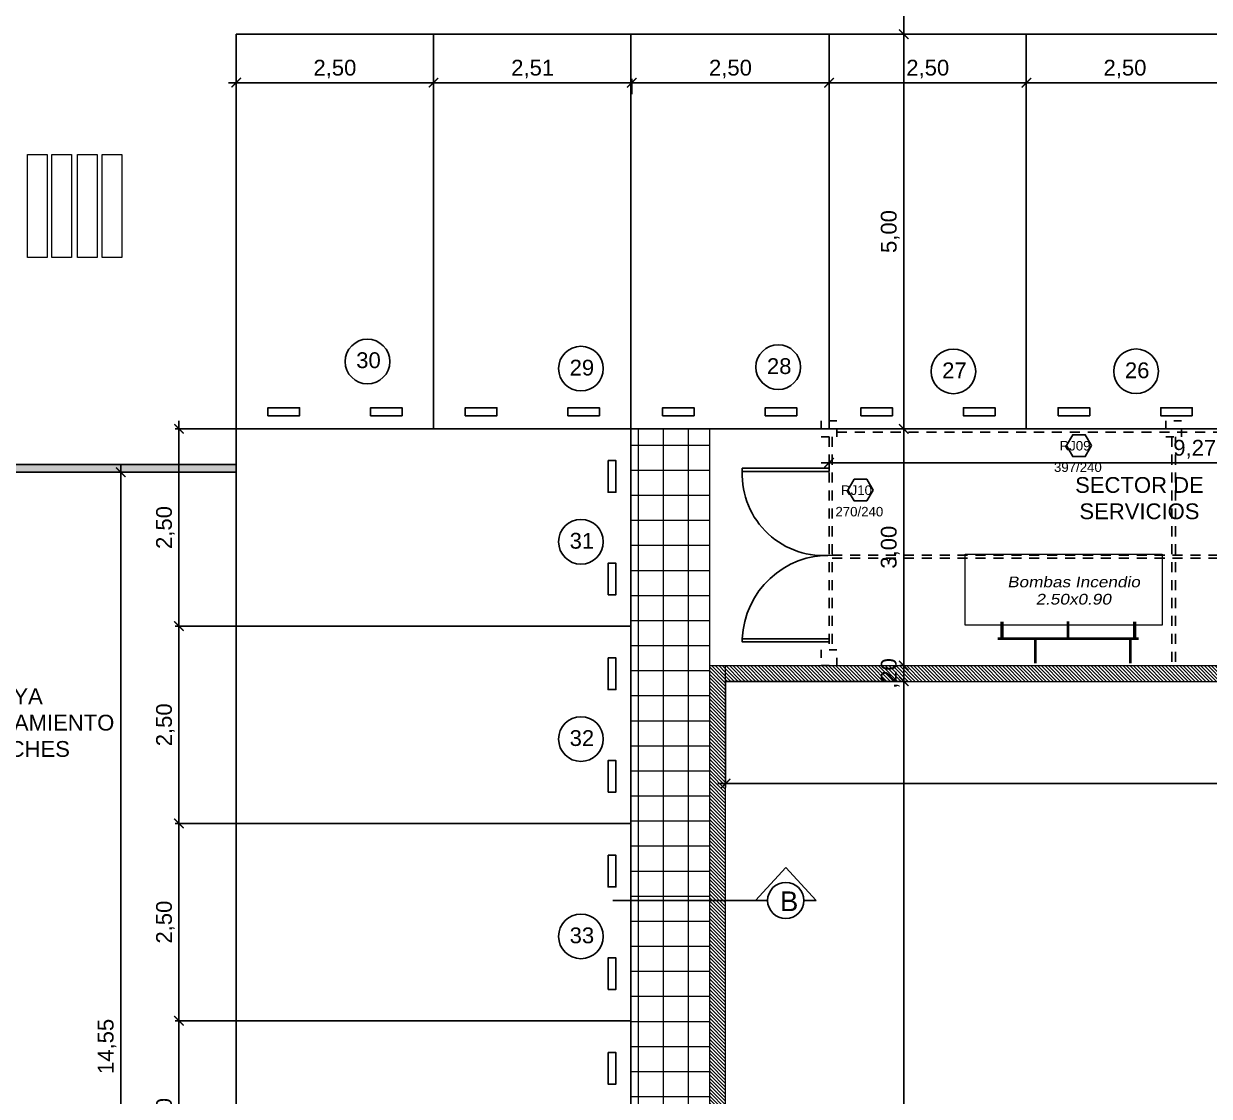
# Model space of a CAD drawing. Header units: metres. Extents: x 1093 to 1459, y -137 to 62.
# Drawn here: x 1314.28 to 1329.3, y -23.17 to -9.58 of the extents above; entities that cross this region are included whole.
import ezdxf

# ---------------------------------------------------------------- set-up
doc = ezdxf.new("R2010")
doc.units = ezdxf.units.M
doc.header["$LTSCALE"] = 0.508
doc.header["$PDMODE"] = 1
doc.header["$PDSIZE"] = -2
doc.linetypes.add('HIDDEN', pattern=[0.375, 0.25, -0.125])
doc.linetypes.add('HIDDEN2', pattern=[0.1875, 0.125, -0.0625])
doc.layers.get('0').update_dxf_attribs({"color": 9})
doc.layers.get('Defpoints').update_dxf_attribs({"color": 9})
for name, color, linetype in [('2-Corte', 9, 'Continuous'), ('2-Desig-Carp', 9, 'Continuous'), ('2-texto', 9, 'Continuous'), ('3-muros', 9, 'Continuous'), ('4-carpinterias', 9, 'Continuous'), ('7-artef', 9, 'Continuous'), ('7-equipamiento', 9, 'Continuous'), ('8-cotas-100', 9, 'Continuous'), ('9-Hatch', 9, 'Continuous'), ('9-Hatch existente', 9, 'Continuous'), ('9-PISOS', 9, 'Continuous'), ('arq carpinterias', 9, 'Continuous'), ('artef', 9, 'Continuous'), ('Estructura', 9, 'HIDDEN2'), ('instalación', 9, 'Continuous')]:
    doc.layers.add(name, color=color, linetype=linetype)
doc.layers.add('REFERENCIAS', color=9, linetype='Continuous', lineweight=0)
doc.styles.add('ARIAL', font='arial.ttf', dxfattribs={"width": 1.15, "oblique": 10})
doc.styles.add('swiss', font='swissel.ttf')
doc.dimstyles.new('dim-100', dxfattribs={"dimtxt": 0.2, "dimasz": 0.12, "dimexe": 0.05, "dimexo": 0, "dimgap": 0.05, "dimtad": 1, "dimzin": 4, "dimtxsty": 'swiss', "dimblk": 'ARCHTICK', "dimcen": 0.5, "dimdle": 0.1, "dimclrd": 256, "dimclre": 252, "dimclrt": 256, "dimadec": 0, "dimazin": 0, "dimtfac": 1, "dimtix": 1, "dimtmove": 2, "dimatfit": 3, "dimldrblk": 'OPEN30', "dimfxl": 0.05, "dimtolj": 1, "dimtzin": 0, "dimarcsym": 0})

# ---------------------------------------------------------------- blocks, each defined once
blk = doc.blocks.new('_ARCHTICK')
at = {"color": 0, "linetype": 'ByBlock', "const_width": 0.15}
blk.add_lwpolyline([(-0.5, -0.5), (0.5, 0.5)], dxfattribs=at)
blk = doc.blocks.new('*D18')
at = {"layer": '8-cotas-100', "color": 252, "linetype": 'Continuous', "lineweight": -2, "transparency": 16777216}
for p, q in [((1323.174, -17.917), (1323.174, -19.261)), ((1337.174, -17.917), (1337.174, -19.261))]:
    blk.add_line(p, q, dxfattribs=at)
at = {"layer": '8-cotas-100', "linetype": 'Continuous', "lineweight": -2, "transparency": 16777216}
blk.add_line((1323.074, -19.211), (1337.274, -19.211), dxfattribs=at)
at = {"layer": 'Defpoints', "color": 0, "linetype": 'Continuous', "transparency": 16777216}
for p in [(1323.174, -17.917), (1337.174, -17.917), (1337.174, -19.211)]:
    blk.add_point(p, dxfattribs=at)
at = {"layer": '8-cotas-100', "linetype": 'Continuous', "lineweight": -2, "transparency": 16777216, "xscale": 0.12, "yscale": 0.12, "zscale": 0.12, "rotation": 180}
blk.add_blockref('_ARCHTICK', (1323.174, -19.211), dxfattribs=at)
at = {"layer": '8-cotas-100', "linetype": 'Continuous', "lineweight": -2, "transparency": 16777216, "xscale": 0.12, "yscale": 0.12, "zscale": 0.12}
blk.add_blockref('_ARCHTICK', (1337.174, -19.211), dxfattribs=at)
at = {"layer": '8-cotas-100', "linetype": 'Continuous', "lineweight": 0, "transparency": 16777216, "insert": (1330.174, -19.039), "char_height": 0.2, "attachment_point": 5, "style": 'swiss'}
blk.add_mtext('\\A1;14,00', dxfattribs=at)
blk = doc.blocks.new('_Open30')
at = {"color": 0, "linetype": 'ByBlock', "lineweight": -2}
for p, q in [((-1, 0.27), (0, 0)), ((0, 0), (-1, -0.27)), ((0, 0), (-1, 0))]:
    blk.add_line(p, q, dxfattribs=at)
blk = doc.blocks.new('*D19')
at = {"layer": '8-cotas-100', "linetype": 'Continuous', "lineweight": -2, "transparency": 16777216}
blk.add_line((1325.432, -17.817), (1325.432, -38.017), dxfattribs=at)
at = {"layer": '8-cotas-100', "color": 252, "linetype": 'Continuous', "lineweight": -2, "transparency": 16777216}
for p, q in [((1323.174, -17.917), (1325.482, -17.917)), ((1323.174, -37.917), (1325.482, -37.917))]:
    blk.add_line(p, q, dxfattribs=at)
at = {"layer": 'Defpoints', "color": 0, "linetype": 'Continuous', "transparency": 16777216}
for p in [(1323.174, -17.917), (1323.174, -37.917), (1325.432, -37.917)]:
    blk.add_point(p, dxfattribs=at)
at = {"layer": '8-cotas-100', "linetype": 'Continuous', "lineweight": -2, "transparency": 16777216, "xscale": 0.12, "yscale": 0.12, "zscale": 0.12}
for p, rotation in [((1325.432, -17.917), 90), ((1325.432, -37.917), 270)]:
    blk.add_blockref('_ARCHTICK', p, dxfattribs=dict(at, rotation=rotation))
at = {"layer": '8-cotas-100', "linetype": 'Continuous', "lineweight": 0, "transparency": 16777216, "insert": (1325.26, -27.917), "char_height": 0.2, "attachment_point": 5, "rotation": 90, "style": 'swiss'}
blk.add_mtext('\\A1;20,00', dxfattribs=at)
blk = doc.blocks.new('*D74')
at = {"layer": '8-cotas-100', "linetype": 'Continuous', "lineweight": -2, "transparency": 16777216}
blk.add_line((1324.386, -10.331), (1327.085, -10.331), dxfattribs=at)
at = {"layer": '8-cotas-100', "color": 252, "linetype": 'Continuous', "lineweight": -2, "transparency": 16777216}
for p, q in [((1324.486, -10.478), (1324.486, -10.281)), ((1326.985, -10.5), (1326.985, -10.281))]:
    blk.add_line(p, q, dxfattribs=at)
at = {"layer": 'Defpoints', "color": 0, "linetype": 'Continuous', "transparency": 16777216}
for p in [(1326.985, -10.331), (1324.486, -10.478), (1326.985, -10.5)]:
    blk.add_point(p, dxfattribs=at)
at = {"layer": '8-cotas-100', "linetype": 'Continuous', "lineweight": -2, "transparency": 16777216, "xscale": 0.12, "yscale": 0.12, "zscale": 0.12, "rotation": 180}
blk.add_blockref('_ARCHTICK', (1324.486, -10.331), dxfattribs=at)
at = {"layer": '8-cotas-100', "linetype": 'Continuous', "lineweight": -2, "transparency": 16777216, "xscale": 0.12, "yscale": 0.12, "zscale": 0.12}
blk.add_blockref('_ARCHTICK', (1326.985, -10.331), dxfattribs=at)
at = {"layer": '8-cotas-100', "linetype": 'Continuous', "lineweight": 0, "transparency": 16777216, "insert": (1325.736, -10.159), "char_height": 0.2, "attachment_point": 5, "style": 'swiss'}
blk.add_mtext('\\A1;2,50', dxfattribs=at)
blk = doc.blocks.new('*D75')
at = {"layer": '8-cotas-100', "linetype": 'Continuous', "lineweight": -2, "transparency": 16777216}
blk.add_line((1326.885, -10.331), (1329.585, -10.331), dxfattribs=at)
at = {"layer": '8-cotas-100', "color": 252, "linetype": 'Continuous', "lineweight": -2, "transparency": 16777216}
for p, q in [((1326.985, -10.5), (1326.985, -10.281)), ((1329.485, -10.5), (1329.485, -10.281))]:
    blk.add_line(p, q, dxfattribs=at)
at = {"layer": 'Defpoints', "color": 0, "linetype": 'Continuous', "transparency": 16777216}
for p in [(1329.485, -10.331), (1326.985, -10.5), (1329.485, -10.5)]:
    blk.add_point(p, dxfattribs=at)
at = {"layer": '8-cotas-100', "linetype": 'Continuous', "lineweight": -2, "transparency": 16777216, "xscale": 0.12, "yscale": 0.12, "zscale": 0.12, "rotation": 180}
blk.add_blockref('_ARCHTICK', (1326.985, -10.331), dxfattribs=at)
at = {"layer": '8-cotas-100', "linetype": 'Continuous', "lineweight": -2, "transparency": 16777216, "xscale": 0.12, "yscale": 0.12, "zscale": 0.12}
blk.add_blockref('_ARCHTICK', (1329.485, -10.331), dxfattribs=at)
at = {"layer": '8-cotas-100', "linetype": 'Continuous', "lineweight": 0, "transparency": 16777216, "insert": (1328.235, -10.159), "char_height": 0.2, "attachment_point": 5, "style": 'swiss'}
blk.add_mtext('\\A1;2,50', dxfattribs=at)
blk = doc.blocks.new('*D79')
at = {"layer": '8-cotas-100', "color": 252, "linetype": 'Continuous', "lineweight": -2, "transparency": 16777216}
for p, q in [((1316.974, -14.717), (1316.198, -14.717)), ((1316.974, -17.217), (1316.198, -17.217))]:
    blk.add_line(p, q, dxfattribs=at)
at = {"layer": '8-cotas-100', "linetype": 'Continuous', "lineweight": -2, "transparency": 16777216}
blk.add_line((1316.248, -14.617), (1316.248, -17.317), dxfattribs=at)
at = {"layer": 'Defpoints', "color": 0, "linetype": 'Continuous', "transparency": 16777216}
for p in [(1316.974, -14.717), (1316.248, -17.217), (1316.974, -17.217)]:
    blk.add_point(p, dxfattribs=at)
at = {"layer": '8-cotas-100', "linetype": 'Continuous', "lineweight": -2, "transparency": 16777216, "xscale": 0.12, "yscale": 0.12, "zscale": 0.12}
for p, rotation in [((1316.248, -14.717), 90), ((1316.248, -17.217), 270)]:
    blk.add_blockref('_ARCHTICK', p, dxfattribs=dict(at, rotation=rotation))
at = {"layer": '8-cotas-100', "linetype": 'Continuous', "lineweight": 0, "transparency": 16777216, "insert": (1316.077, -15.967), "char_height": 0.2, "attachment_point": 5, "rotation": 90, "style": 'swiss'}
blk.add_mtext('\\A1;2,50', dxfattribs=at)
blk = doc.blocks.new('*D80')
at = {"layer": '8-cotas-100', "linetype": 'Continuous', "lineweight": -2, "transparency": 16777216}
blk.add_line((1316.248, -17.117), (1316.248, -19.817), dxfattribs=at)
at = {"layer": '8-cotas-100', "color": 252, "linetype": 'Continuous', "lineweight": -2, "transparency": 16777216}
for p, q in [((1316.974, -17.217), (1316.198, -17.217)), ((1316.974, -19.717), (1316.198, -19.717))]:
    blk.add_line(p, q, dxfattribs=at)
at = {"layer": 'Defpoints', "color": 0, "linetype": 'Continuous', "transparency": 16777216}
for p in [(1316.974, -17.217), (1316.248, -19.717), (1316.974, -19.717)]:
    blk.add_point(p, dxfattribs=at)
at = {"layer": '8-cotas-100', "linetype": 'Continuous', "lineweight": -2, "transparency": 16777216, "xscale": 0.12, "yscale": 0.12, "zscale": 0.12}
for p, rotation in [((1316.248, -17.217), 90), ((1316.248, -19.717), 270)]:
    blk.add_blockref('_ARCHTICK', p, dxfattribs=dict(at, rotation=rotation))
at = {"layer": '8-cotas-100', "linetype": 'Continuous', "lineweight": 0, "transparency": 16777216, "insert": (1316.077, -18.467), "char_height": 0.2, "attachment_point": 5, "rotation": 90, "style": 'swiss'}
blk.add_mtext('\\A1;2,50', dxfattribs=at)
blk = doc.blocks.new('*D81')
at = {"layer": '8-cotas-100', "linetype": 'Continuous', "lineweight": -2, "transparency": 16777216}
blk.add_line((1316.248, -19.617), (1316.248, -22.317), dxfattribs=at)
at = {"layer": '8-cotas-100', "color": 252, "linetype": 'Continuous', "lineweight": -2, "transparency": 16777216}
for p, q in [((1316.974, -19.717), (1316.198, -19.717)), ((1316.974, -22.217), (1316.198, -22.217))]:
    blk.add_line(p, q, dxfattribs=at)
at = {"layer": 'Defpoints', "color": 0, "linetype": 'Continuous', "transparency": 16777216}
for p in [(1316.974, -19.717), (1316.248, -22.217), (1316.974, -22.217)]:
    blk.add_point(p, dxfattribs=at)
at = {"layer": '8-cotas-100', "linetype": 'Continuous', "lineweight": -2, "transparency": 16777216, "xscale": 0.12, "yscale": 0.12, "zscale": 0.12}
for p, rotation in [((1316.248, -19.717), 90), ((1316.248, -22.217), 270)]:
    blk.add_blockref('_ARCHTICK', p, dxfattribs=dict(at, rotation=rotation))
at = {"layer": '8-cotas-100', "linetype": 'Continuous', "lineweight": 0, "transparency": 16777216, "insert": (1316.077, -20.967), "char_height": 0.2, "attachment_point": 5, "rotation": 90, "style": 'swiss'}
blk.add_mtext('\\A1;2,50', dxfattribs=at)
blk = doc.blocks.new('*D82')
at = {"layer": '8-cotas-100', "color": 252, "linetype": 'Continuous', "lineweight": -2, "transparency": 16777216}
for p, q in [((1316.974, -22.217), (1316.198, -22.217)), ((1316.974, -24.717), (1316.198, -24.717))]:
    blk.add_line(p, q, dxfattribs=at)
at = {"layer": '8-cotas-100', "linetype": 'Continuous', "lineweight": -2, "transparency": 16777216}
blk.add_line((1316.248, -22.117), (1316.248, -24.817), dxfattribs=at)
at = {"layer": 'Defpoints', "color": 0, "linetype": 'Continuous', "transparency": 16777216}
for p in [(1316.974, -22.217), (1316.248, -24.717), (1316.974, -24.717)]:
    blk.add_point(p, dxfattribs=at)
at = {"layer": '8-cotas-100', "linetype": 'Continuous', "lineweight": -2, "transparency": 16777216, "xscale": 0.12, "yscale": 0.12, "zscale": 0.12}
for p, rotation in [((1316.248, -22.217), 90), ((1316.248, -24.717), 270)]:
    blk.add_blockref('_ARCHTICK', p, dxfattribs=dict(at, rotation=rotation))
at = {"layer": '8-cotas-100', "linetype": 'Continuous', "lineweight": 0, "transparency": 16777216, "insert": (1316.077, -23.467), "char_height": 0.2, "attachment_point": 5, "rotation": 90, "style": 'swiss'}
blk.add_mtext('\\A1;2,50', dxfattribs=at)
blk = doc.blocks.new('*D191')
at = {"layer": '8-cotas-100', "linetype": 'Continuous', "lineweight": -2, "transparency": 16777216}
blk.add_line((1325.432, -3.617), (1325.432, -9.817), dxfattribs=at)
at = {"layer": '8-cotas-100', "color": 252, "linetype": 'Continuous', "lineweight": -2, "transparency": 16777216}
for p, q in [((1325.432, -3.717), (1325.482, -3.717)), ((1327.071, -9.717), (1325.382, -9.717))]:
    blk.add_line(p, q, dxfattribs=at)
at = {"layer": 'Defpoints', "color": 0, "linetype": 'Continuous', "transparency": 16777216}
for p in [(1325.432, -3.717), (1325.432, -9.717), (1327.071, -9.717)]:
    blk.add_point(p, dxfattribs=at)
at = {"layer": '8-cotas-100', "linetype": 'Continuous', "lineweight": -2, "transparency": 16777216, "xscale": 0.12, "yscale": 0.12, "zscale": 0.12}
for p, rotation in [((1325.432, -3.717), 90), ((1325.432, -9.717), 270)]:
    blk.add_blockref('_ARCHTICK', p, dxfattribs=dict(at, rotation=rotation))
at = {"layer": '8-cotas-100', "linetype": 'Continuous', "lineweight": 0, "transparency": 16777216, "insert": (1325.26, -6.717), "char_height": 0.2, "attachment_point": 5, "rotation": 90, "style": 'swiss'}
blk.add_mtext('\\A1;6,00', dxfattribs=at)
blk = doc.blocks.new('*D192')
at = {"layer": '8-cotas-100', "linetype": 'Continuous', "lineweight": -2, "transparency": 16777216}
blk.add_line((1321.886, -10.331), (1324.585, -10.331), dxfattribs=at)
at = {"layer": '8-cotas-100', "color": 252, "linetype": 'Continuous', "lineweight": -2, "transparency": 16777216}
for p, q in [((1321.986, -10.478), (1321.986, -10.281)), ((1324.485, -10.5), (1324.485, -10.281))]:
    blk.add_line(p, q, dxfattribs=at)
at = {"layer": 'Defpoints', "color": 0, "linetype": 'Continuous', "transparency": 16777216}
for p in [(1324.485, -10.331), (1321.986, -10.478), (1324.485, -10.5)]:
    blk.add_point(p, dxfattribs=at)
at = {"layer": '8-cotas-100', "linetype": 'Continuous', "lineweight": -2, "transparency": 16777216, "xscale": 0.12, "yscale": 0.12, "zscale": 0.12, "rotation": 180}
blk.add_blockref('_ARCHTICK', (1321.986, -10.331), dxfattribs=at)
at = {"layer": '8-cotas-100', "linetype": 'Continuous', "lineweight": -2, "transparency": 16777216, "xscale": 0.12, "yscale": 0.12, "zscale": 0.12}
blk.add_blockref('_ARCHTICK', (1324.485, -10.331), dxfattribs=at)
at = {"layer": '8-cotas-100', "linetype": 'Continuous', "lineweight": 0, "transparency": 16777216, "insert": (1323.236, -10.159), "char_height": 0.2, "attachment_point": 5, "style": 'swiss'}
blk.add_mtext('\\A1;2,50', dxfattribs=at)
blk = doc.blocks.new('*D193')
at = {"layer": '8-cotas-100', "color": 252, "linetype": 'Continuous', "lineweight": -2, "transparency": 16777216}
for p, q in [((1327.071, -9.717), (1325.382, -9.717)), ((1325.183, -14.717), (1325.482, -14.717))]:
    blk.add_line(p, q, dxfattribs=at)
at = {"layer": '8-cotas-100', "linetype": 'Continuous', "lineweight": -2, "transparency": 16777216}
blk.add_line((1325.432, -9.617), (1325.432, -14.817), dxfattribs=at)
at = {"layer": 'Defpoints', "color": 0, "linetype": 'Continuous', "transparency": 16777216}
for p in [(1327.071, -9.717), (1325.183, -14.717), (1325.432, -14.717)]:
    blk.add_point(p, dxfattribs=at)
at = {"layer": '8-cotas-100', "linetype": 'Continuous', "lineweight": -2, "transparency": 16777216, "xscale": 0.12, "yscale": 0.12, "zscale": 0.12}
for p, rotation in [((1325.432, -9.717), 90), ((1325.432, -14.717), 270)]:
    blk.add_blockref('_ARCHTICK', p, dxfattribs=dict(at, rotation=rotation))
at = {"layer": '8-cotas-100', "linetype": 'Continuous', "lineweight": 0, "transparency": 16777216, "insert": (1325.26, -12.217), "char_height": 0.2, "attachment_point": 5, "rotation": 90, "style": 'swiss'}
blk.add_mtext('\\A1;5,00', dxfattribs=at)
blk = doc.blocks.new('*D194')
at = {"layer": '8-cotas-100', "color": 252, "linetype": 'Continuous', "lineweight": -2, "transparency": 16777216}
for p, q in [((1325.183, -14.717), (1325.482, -14.717)), ((1325.432, -17.717), (1325.382, -17.717))]:
    blk.add_line(p, q, dxfattribs=at)
at = {"layer": '8-cotas-100', "linetype": 'Continuous', "lineweight": -2, "transparency": 16777216}
blk.add_line((1325.432, -14.617), (1325.432, -17.817), dxfattribs=at)
at = {"layer": 'Defpoints', "color": 0, "linetype": 'Continuous', "transparency": 16777216}
for p in [(1325.183, -14.717), (1325.432, -17.717), (1325.432, -17.717)]:
    blk.add_point(p, dxfattribs=at)
at = {"layer": '8-cotas-100', "linetype": 'Continuous', "lineweight": -2, "transparency": 16777216, "xscale": 0.12, "yscale": 0.12, "zscale": 0.12}
for p, rotation in [((1325.432, -14.717), 90), ((1325.432, -17.717), 270)]:
    blk.add_blockref('_ARCHTICK', p, dxfattribs=dict(at, rotation=rotation))
at = {"layer": '8-cotas-100', "linetype": 'Continuous', "lineweight": 0, "transparency": 16777216, "insert": (1325.26, -16.217), "char_height": 0.2, "attachment_point": 5, "rotation": 90, "style": 'swiss'}
blk.add_mtext('\\A1;3,00', dxfattribs=at)
blk = doc.blocks.new('*D195')
at = {"layer": '8-cotas-100', "linetype": 'Continuous', "lineweight": -2, "transparency": 16777216}
blk.add_line((1322.086, -10.331), (1319.374, -10.331), dxfattribs=at)
at = {"layer": '8-cotas-100', "color": 252, "linetype": 'Continuous', "lineweight": -2, "transparency": 16777216}
for p, q in [((1319.474, -10.723), (1319.474, -10.281)), ((1321.986, -10.478), (1321.986, -10.281))]:
    blk.add_line(p, q, dxfattribs=at)
at = {"layer": 'Defpoints', "color": 0, "linetype": 'Continuous', "transparency": 16777216}
for p in [(1319.474, -10.331), (1321.986, -10.478), (1319.474, -10.723)]:
    blk.add_point(p, dxfattribs=at)
at = {"layer": '8-cotas-100', "linetype": 'Continuous', "lineweight": -2, "transparency": 16777216, "xscale": 0.12, "yscale": 0.12, "zscale": 0.12, "rotation": 180}
blk.add_blockref('_ARCHTICK', (1319.474, -10.331), dxfattribs=at)
at = {"layer": '8-cotas-100', "linetype": 'Continuous', "lineweight": -2, "transparency": 16777216, "xscale": 0.12, "yscale": 0.12, "zscale": 0.12}
blk.add_blockref('_ARCHTICK', (1321.986, -10.331), dxfattribs=at)
at = {"layer": '8-cotas-100', "linetype": 'Continuous', "lineweight": 0, "transparency": 16777216, "insert": (1320.73, -10.159), "char_height": 0.2, "attachment_point": 5, "style": 'swiss'}
blk.add_mtext('\\A1;2,51', dxfattribs=at)
blk = doc.blocks.new('*D196')
at = {"layer": '8-cotas-100', "linetype": 'Continuous', "lineweight": -2, "transparency": 16777216}
blk.add_line((1319.574, -10.331), (1316.874, -10.331), dxfattribs=at)
at = {"layer": '8-cotas-100', "color": 252, "linetype": 'Continuous', "lineweight": -2, "transparency": 16777216}
for p, q in [((1316.974, -10.723), (1316.974, -10.281)), ((1319.474, -10.723), (1319.474, -10.281))]:
    blk.add_line(p, q, dxfattribs=at)
at = {"layer": 'Defpoints', "color": 0, "linetype": 'Continuous', "transparency": 16777216}
for p in [(1316.974, -10.331), (1316.974, -10.723), (1319.474, -10.723)]:
    blk.add_point(p, dxfattribs=at)
at = {"layer": '8-cotas-100', "linetype": 'Continuous', "lineweight": -2, "transparency": 16777216, "xscale": 0.12, "yscale": 0.12, "zscale": 0.12, "rotation": 180}
blk.add_blockref('_ARCHTICK', (1316.974, -10.331), dxfattribs=at)
at = {"layer": '8-cotas-100', "linetype": 'Continuous', "lineweight": -2, "transparency": 16777216, "xscale": 0.12, "yscale": 0.12, "zscale": 0.12}
blk.add_blockref('_ARCHTICK', (1319.474, -10.331), dxfattribs=at)
at = {"layer": '8-cotas-100', "linetype": 'Continuous', "lineweight": 0, "transparency": 16777216, "insert": (1318.224, -10.159), "char_height": 0.2, "attachment_point": 5, "style": 'swiss'}
blk.add_mtext('\\A1;2,50', dxfattribs=at)
blk = doc.blocks.new('*D269')
at = {"layer": '8-cotas-100', "color": 252, "linetype": 'HIDDEN', "lineweight": -2, "transparency": 16777216}
for p, q in [((1325.432, -17.717), (1325.382, -17.717)), ((1325.432, -17.917), (1325.382, -17.917))]:
    blk.add_line(p, q, dxfattribs=at)
at = {"layer": '8-cotas-100', "lineweight": -2, "transparency": 16777216}
for p, q in [((1325.432, -17.717), (1325.432, -17.597)), ((1325.432, -17.717), (1325.432, -17.917)), ((1325.432, -17.917), (1325.432, -18.037))]:
    blk.add_line(p, q, dxfattribs=at)
at = {"layer": 'Defpoints', "color": 0, "transparency": 16777216}
for p in [(1325.432, -17.717), (1325.432, -17.917), (1325.432, -17.917)]:
    blk.add_point(p, dxfattribs=at)
at = {"layer": '8-cotas-100', "lineweight": -2, "transparency": 16777216, "xscale": 0.12, "yscale": 0.12, "zscale": 0.12}
for p, rotation in [((1325.432, -17.717), 270), ((1325.432, -17.917), 90)]:
    blk.add_blockref('_ARCHTICK', p, dxfattribs=dict(at, rotation=rotation))
at = {"layer": '8-cotas-100', "lineweight": 0, "transparency": 16777216, "insert": (1325.26, -17.817), "char_height": 0.2, "attachment_point": 5, "rotation": 90, "style": 'swiss'}
blk.add_mtext('\\A1;,20', dxfattribs=at)
blk = doc.blocks.new('*D280')
at = {"layer": '8-cotas-100', "lineweight": -2, "transparency": 16777216}
blk.add_line((1315.51, -29.917), (1315.51, -15.167), dxfattribs=at)
at = {"layer": '8-cotas-100', "color": 252, "linetype": 'HIDDEN', "lineweight": -2, "transparency": 16777216}
for p, q in [((1315.51, -15.267), (1315.46, -15.267)), ((1315.51, -29.817), (1315.46, -29.817))]:
    blk.add_line(p, q, dxfattribs=at)
at = {"layer": 'Defpoints', "color": 0, "transparency": 16777216}
for p in [(1315.51, -15.267), (1315.51, -15.267), (1315.51, -29.817)]:
    blk.add_point(p, dxfattribs=at)
at = {"layer": '8-cotas-100', "lineweight": -2, "transparency": 16777216, "xscale": 0.12, "yscale": 0.12, "zscale": 0.12}
for p, rotation in [((1315.51, -15.267), 90), ((1315.51, -29.817), 270)]:
    blk.add_blockref('_ARCHTICK', p, dxfattribs=dict(at, rotation=rotation))
at = {"layer": '8-cotas-100', "lineweight": 0, "transparency": 16777216, "insert": (1315.338, -22.542), "char_height": 0.2, "attachment_point": 5, "rotation": 90, "style": 'swiss'}
blk.add_mtext('\\A1;14,55', dxfattribs=at)
blk = doc.blocks.new('*D542')
at = {"layer": '8-cotas-100', "lineweight": -2, "transparency": 16777216}
blk.add_line((1324.385, -15.147), (1333.854, -15.147), dxfattribs=at)
at = {"layer": '8-cotas-100', "color": 252, "linetype": 'HIDDEN', "lineweight": -2, "transparency": 16777216}
for p, q in [((1324.485, -15.257), (1324.485, -15.097)), ((1333.754, -15.257), (1333.754, -15.097))]:
    blk.add_line(p, q, dxfattribs=at)
at = {"layer": 'Defpoints', "color": 0, "transparency": 16777216}
for p in [(1333.754, -15.147), (1324.485, -15.257), (1333.754, -15.257)]:
    blk.add_point(p, dxfattribs=at)
at = {"layer": '8-cotas-100', "lineweight": -2, "transparency": 16777216, "xscale": 0.12, "yscale": 0.12, "zscale": 0.12, "rotation": 180}
blk.add_blockref('_ARCHTICK', (1324.485, -15.147), dxfattribs=at)
at = {"layer": '8-cotas-100', "lineweight": -2, "transparency": 16777216, "xscale": 0.12, "yscale": 0.12, "zscale": 0.12}
blk.add_blockref('_ARCHTICK', (1333.754, -15.147), dxfattribs=at)
at = {"layer": '8-cotas-100', "transparency": 16777216, "insert": (1329.119, -14.975), "char_height": 0.2, "attachment_point": 5, "style": 'swiss'}
blk.add_mtext('\\A1;9,27', dxfattribs=at)

msp = doc.modelspace()

# ---------------------------------------------------------------- hatches: boundary and pattern name
at = {"layer": '4-carpinterias'}
h = msp.add_hatch(color=256, dxfattribs=at)
h.dxf.hatch_style = 1
h.paths.add_polyline_path([(1316.974, -15.267), (1313.074, -15.267), (1313.074, -15.167), (1316.974, -15.167)])
at = {"layer": '9-Hatch', "linetype": 'Continuous', "lineweight": 0}
h = msp.add_hatch(dxfattribs=at)
h.set_pattern_fill('NET', color=256, scale=0.1)
h.paths.add_polyline_path([(1303.174, -13.011), (1303.174, -12.677), (1302.174, -12.677), (1302.174, -31.111), (1303.174, -31.111)])
h.paths.add_polyline_path([(1322.974, -14.717), (1321.974, -14.717), (1321.974, -37.717), (1322.374, -37.717), (1322.974, -37.717)])
h = msp.add_hatch(dxfattribs=at)
h.set_pattern_fill('NET', color=256, scale=0.1)
h.paths.add_polyline_path([(1325.454, -17.717), (1325.026, -17.717)])
at = {"layer": '9-Hatch existente', "linetype": 'Continuous', "lineweight": 0}
h = msp.add_hatch(dxfattribs=at)
h.set_pattern_fill('ANSI31', color=256, scale=0.01, angle=-90)
h.paths.add_polyline_path([(1336.974, -15.541), (1337.174, -15.541), (1337.174, -14.717), (1336.974, -14.717)])
h.paths.add_polyline_path([(1337.174, -16.641), (1336.974, -16.641), (1336.974, -17.717), (1333.974, -17.717), (1323.174, -17.717), (1323.174, -17.917), (1337.174, -17.917)])
h = msp.add_hatch(dxfattribs=at)
h.set_pattern_fill('ANSI31', color=256, scale=0.01, angle=-90)
h.paths.add_polyline_path([(1323.174, -30.632), (1322.974, -30.632), (1322.974, -37.917), (1323.174, -37.917)])
h.paths.add_polyline_path([(1323.174, -17.717), (1322.974, -17.717), (1322.974, -30.632), (1323.174, -30.632)])
h.paths.add_polyline_path([(1334.723, -16.001), (1336.718, -16.001), (1336.718, -15.252), (1334.723, -15.252)], flags=8)

# ---------------------------------------------------------------- linework, layer by layer
at = {"layer": '2-Corte'}
for p, q in [((1323.554, -20.693), (1323.937, -20.277)), ((1324.32, -20.693), (1323.937, -20.277)), ((1321.746, -20.693), (1323.631, -20.693)), ((1323.554, -20.693), (1323.707, -20.693)), ((1324.167, -20.693), (1324.32, -20.693))]:
    msp.add_line(p, q, dxfattribs=at)
msp.add_circle((1323.937, -20.693), 0.23, dxfattribs=at)
at = {"layer": '2-texto'}
for centre in [(1318.637, -13.864), (1323.841, -13.935), (1321.341, -13.954), (1326.061, -13.989), (1328.376, -13.988), (1321.341, -16.148), (1321.341, -18.648), (1321.341, -21.148)]:
    msp.add_circle(centre, 0.283, dxfattribs=at)
for centre, radius, start, end in [((1324.415, -15.293), 1.03, 177.997, 276.1681), ((1324.491, -17.424), 1.107, 88.257, 177.5778)]:
    msp.add_arc(centre, radius, start, end, dxfattribs=at)
at = {"layer": '3-muros', "linetype": 'Continuous', "lineweight": 0}
for p, q in [((1322.974, -17.717), (1333.974, -17.717)), ((1322.974, -37.917), (1322.974, -17.717)), ((1323.174, -37.917), (1323.174, -17.717)), ((1323.174, -17.917), (1337.194, -17.917))]:
    msp.add_line(p, q, dxfattribs=at)
at = {"layer": '4-carpinterias', "flags": 128}
msp.add_lwpolyline([(1316.974, -15.267), (1313.074, -15.267), (1313.074, -15.167), (1316.974, -15.167), (1316.974, -15.267)], dxfattribs=at)
at = {"layer": '7-artef'}
for points in [[(1324.485, -15.217), (1323.385, -15.217), (1323.385, -15.257), (1324.485, -15.257)], [(1324.485, -17.417), (1323.385, -17.417), (1323.385, -17.377), (1324.485, -17.377)]]:
    msp.add_lwpolyline(points, close=True, dxfattribs=at)
at = {"layer": '7-equipamiento', "linetype": 'HIDDEN'}
for p, q in [((1325.864, -14.717), (1333.754, -14.717)), ((1324.485, -14.817), (1324.485, -17.517)), ((1324.525, -14.817), (1324.525, -17.517)), ((1324.585, -14.757), (1333.754, -14.757)), ((1328.827, -14.817), (1328.827, -17.717)), ((1328.877, -14.817), (1328.877, -17.717)), ((1324.525, -16.317), (1333.754, -16.317)), ((1324.525, -16.357), (1333.754, -16.357))]:
    msp.add_line(p, q, dxfattribs=at)
at = {"layer": '9-Hatch', "linetype": 'Continuous', "lineweight": 0}
for p, q in [((1321.974, -37.917), (1321.974, -14.717)), ((1321.974, -14.717), (1333.754, -14.717)), ((1322.974, -17.717), (1322.974, -14.717))]:
    msp.add_line(p, q, dxfattribs=at)
at = {"layer": '9-PISOS', "lineweight": 0, "flags": 128}
for points in [[(1314.327, -12.544), (1314.327, -11.241), (1314.577, -11.241), (1314.577, -12.544), (1314.327, -12.544)], [(1314.638, -12.544), (1314.638, -11.241), (1314.888, -11.241), (1314.888, -12.544), (1314.638, -12.544)], [(1314.962, -12.544), (1314.962, -11.241), (1315.212, -11.241), (1315.212, -12.544), (1314.962, -12.544)], [(1315.273, -12.544), (1315.273, -11.241), (1315.523, -11.241), (1315.523, -12.544), (1315.273, -12.544)]]:
    msp.add_lwpolyline(points, dxfattribs=at)
at = {"layer": 'arq carpinterias'}
for points in [[(1327.812, -14.93), (1327.732, -14.792), (1327.573, -14.792), (1327.493, -14.93), (1327.573, -15.068), (1327.732, -15.068)], [(1325.043, -15.493), (1324.964, -15.355), (1324.804, -15.355), (1324.725, -15.493), (1324.804, -15.631), (1324.964, -15.631)]]:
    msp.add_lwpolyline(points, close=True, dxfattribs=at)
at = {"layer": 'artef'}
for p, q in [((1316.974, -37.717), (1316.974, -9.717)), ((1316.974, -9.717), (1321.974, -9.717)), ((1319.474, -14.717), (1319.474, -9.717)), ((1321.974, -9.717), (1336.974, -9.717)), ((1321.974, -37.717), (1321.974, -9.717)), ((1324.485, -9.717), (1324.485, -14.717)), ((1326.985, -9.717), (1326.985, -14.717)), ((1316.974, -14.717), (1321.974, -14.717)), ((1336.974, -14.717), (1321.974, -14.717)), ((1316.974, -17.217), (1321.974, -17.217)), ((1316.974, -19.717), (1321.974, -19.717)), ((1316.974, -22.217), (1321.974, -22.217))]:
    msp.add_line(p, q, dxfattribs=at)
for points in [[(1317.376, -14.55), (1317.776, -14.55), (1317.776, -14.45), (1317.376, -14.45)], [(1319.076, -14.55), (1318.676, -14.55), (1318.676, -14.45), (1319.076, -14.45)], [(1319.876, -14.55), (1320.276, -14.55), (1320.276, -14.45), (1319.876, -14.45)], [(1321.576, -14.55), (1321.176, -14.55), (1321.176, -14.45), (1321.576, -14.45)], [(1322.376, -14.55), (1322.776, -14.55), (1322.776, -14.45), (1322.376, -14.45)], [(1324.076, -14.55), (1323.676, -14.55), (1323.676, -14.45), (1324.076, -14.45)], [(1324.888, -14.55), (1325.288, -14.55), (1325.288, -14.45), (1324.888, -14.45)], [(1326.588, -14.55), (1326.188, -14.55), (1326.188, -14.45), (1326.588, -14.45)], [(1327.388, -14.55), (1327.788, -14.55), (1327.788, -14.45), (1327.388, -14.45)], [(1329.088, -14.55), (1328.688, -14.55), (1328.688, -14.45), (1329.088, -14.45)], [(1321.685, -15.12), (1321.685, -15.52), (1321.785, -15.52), (1321.785, -15.12)], [(1321.685, -16.82), (1321.685, -16.42), (1321.785, -16.42), (1321.785, -16.82)], [(1321.685, -17.62), (1321.685, -18.02), (1321.785, -18.02), (1321.785, -17.62)], [(1321.685, -19.32), (1321.685, -18.92), (1321.785, -18.92), (1321.785, -19.32)], [(1321.685, -20.12), (1321.685, -20.52), (1321.785, -20.52), (1321.785, -20.12)], [(1321.685, -21.82), (1321.685, -21.42), (1321.785, -21.42), (1321.785, -21.82)], [(1321.685, -22.62), (1321.685, -23.02), (1321.785, -23.02), (1321.785, -22.62)]]:
    msp.add_lwpolyline(points, close=True, dxfattribs=at)
at = {"layer": 'Estructura'}
for points in [[(1324.385, -14.817), (1324.585, -14.817), (1324.585, -14.617), (1324.385, -14.617)], [(1328.753, -14.817), (1328.953, -14.817), (1328.953, -14.617), (1328.753, -14.617)], [(1324.385, -17.717), (1324.585, -17.717), (1324.585, -17.517), (1324.385, -17.517)]]:
    msp.add_lwpolyline(points, close=True, dxfattribs=at)
at = {"layer": 'instalación', "lineweight": 40, "ltscale": 0.5}
for p, q in [((1327.515, -17.379), (1327.515, -17.158)), ((1328.407, -17.379), (1326.623, -17.379)), ((1327.096, -17.379), (1327.096, -17.688)), ((1328.302, -17.379), (1328.302, -17.688))]:
    msp.add_line(p, q, dxfattribs=at)
at = {"layer": 'instalación', "lineweight": 40, "ltscale": 0.5, "const_width": 0.04}
for points in [[(1326.677, -17.379), (1326.677, -17.158)], [(1328.358, -17.379), (1328.358, -17.158)]]:
    msp.add_lwpolyline(points, dxfattribs=at)
at = {"layer": 'REFERENCIAS'}
msp.add_lwpolyline([(1326.208, -16.305), (1328.708, -16.305), (1328.708, -17.205), (1326.208, -17.205)], close=True, dxfattribs=at)

# ---------------------------------------------------------------- texts
at = {"layer": '2-Corte', "insert": (1323.863, -20.828), "char_height": 0.25, "width": 1.27676, "attachment_point": 7, "style": 'swiss'}
msp.add_mtext('B', dxfattribs=at)
at = {"layer": '2-Desig-Carp', "char_height": 0.12, "width": 5.11385, "attachment_point": 3, "style": 'swiss'}
for s, insert in [('RJ09', (1327.798, -14.871)), ('\\pi-0.36,l0.48,t0.48;{\\fArial|b0|i0|c0|p34;397/240}', (1327.941, -15.143)), ('RJ10', (1325.029, -15.434)), ('\\pi-0.36,l0.48,t0.48;{\\fArial|b0|i0|c0|p34;270/240}', (1325.172, -15.706))]:
    msp.add_mtext(s, dxfattribs=dict(at, insert=insert))
at = {"layer": '2-texto'}
for s, insert, char_height, attachment_point, line_spacing_factor, style in [('30', (1318.805, -13.747), 0.2, 3, 0.844561, 'swiss'), ('28', (1324.009, -13.822), 0.2, 3, 0.844561, 'swiss'), ('29', (1321.509, -13.841), 0.2, 3, 0.844561, 'swiss'), ('27', (1326.229, -13.876), 0.2, 3, 0.844561, 'swiss'), ('26', (1328.545, -13.875), 0.2, 3, 0.844561, 'swiss'), ('31', (1321.509, -16.035), 0.2, 3, 0.844561, 'swiss'), ('\\pi-0.84083;{\\W1.15;\\C7;Bombas Incendio\\P\\pi-0.48162;2.50x0.90}', (1327.585, -16.589), 0.13548, 1, 0.967741, 'ARIAL'), ('32', (1321.509, -18.535), 0.2, 3, 0.844561, 'swiss')]:
    msp.add_mtext(s, dxfattribs=dict(at, insert=insert, char_height=char_height, attachment_point=attachment_point, line_spacing_factor=line_spacing_factor, style=style))
at = {"layer": '2-texto', "char_height": 0.2, "width": 2.36921, "attachment_point": 1, "style": 'swiss'}
for s, insert in [('\\pi0.38338;{\\fArial|b0|i0|c0|p34;SECTOR DE \\P\\pi0.4374;SERVICIOS}', (1327.22, -15.328)), ('\\pi0.74477;{\\fArial|b0|i0|c0|p34;PLAYA \\P\\pi-0.14861;ESTACIONAMIENTO\\P\\pi0.40589;39 COCHES}', (1312.877, -18.006))]:
    msp.add_mtext(s, dxfattribs=dict(at, insert=insert))
at = {"layer": '2-texto', "insert": (1321.509, -21.035), "char_height": 0.2, "width": 0.75782, "attachment_point": 3, "line_spacing_factor": 0.844561, "style": 'swiss'}
msp.add_mtext('33', dxfattribs=at)

# ---------------------------------------------------------------- dimensions: what is measured, and where the dimension line sits
at = {"layer": '8-cotas-100', "linetype": 'Continuous', "lineweight": 0}
for base, p1, p2, picture, middle in [((1325.432, -9.717), (1325.432, -3.717), (1327.071, -9.717), '*D191', (1325.26, -6.717)), ((1325.432, -14.717), (1327.071, -9.717), (1325.183, -14.717), '*D193', (1325.26, -12.217)), ((1316.248, -17.217), (1316.974, -14.717), (1316.974, -17.217), '*D79', (1316.077, -15.967)), ((1325.432, -17.717), (1325.183, -14.717), (1325.432, -17.717), '*D194', (1325.26, -16.217)), ((1316.248, -19.717), (1316.974, -17.217), (1316.974, -19.717), '*D80', (1316.077, -18.467)), ((1325.432, -37.917), (1323.174, -17.917), (1323.174, -37.917), '*D19', (1325.26, -27.917)), ((1316.248, -22.217), (1316.974, -19.717), (1316.974, -22.217), '*D81', (1316.077, -20.967)), ((1316.248, -24.717), (1316.974, -22.217), (1316.974, -24.717), '*D82', (1316.077, -23.467))]:
    dim = msp.add_linear_dim(base=base, p1=p1, p2=p2, angle=90, dimstyle='dim-100', dxfattribs=at)
    dim.commit()
    dim.dimension.update_dxf_attribs({"geometry": picture, "text_midpoint": middle})
for base, p1, p2, picture, middle in [((1316.974, -10.331), (1319.474, -10.723), (1316.974, -10.723), '*D196', (1318.224, -10.159)), ((1319.474, -10.331), (1321.986, -10.478), (1319.474, -10.723), '*D195', (1320.73, -10.159)), ((1324.485, -10.331), (1321.986, -10.478), (1324.485, -10.5), '*D192', (1323.236, -10.159)), ((1326.985, -10.331), (1324.486, -10.478), (1326.985, -10.5), '*D74', (1325.736, -10.159)), ((1329.485, -10.331), (1326.985, -10.5), (1329.485, -10.5), '*D75', (1328.235, -10.159)), ((1337.174, -19.211), (1323.174, -17.917), (1337.174, -17.917), '*D18', (1330.174, -19.039))]:
    dim = msp.add_linear_dim(base=base, p1=p1, p2=p2, dimstyle='dim-100', dxfattribs=at)
    dim.commit()
    dim.dimension.update_dxf_attribs({"geometry": picture, "text_midpoint": middle})
at = {"layer": '8-cotas-100'}
dim = msp.add_linear_dim(base=(1333.754, -15.147), p1=(1324.485, -15.257), p2=(1333.754, -15.257), dimstyle='dim-100', dxfattribs=at)
dim.commit()
dim.dimension.update_dxf_attribs({"geometry": '*D542', "text_midpoint": (1329.119, -14.975)})
at = {"layer": '8-cotas-100', "lineweight": 0}
for base, p1, p2, picture, middle in [((1315.51, -15.267), (1315.51, -29.817), (1315.51, -15.267), '*D280', (1315.338, -22.542)), ((1325.432, -17.917), (1325.432, -17.717), (1325.432, -17.917), '*D269', (1325.26, -17.817))]:
    dim = msp.add_linear_dim(base=base, p1=p1, p2=p2, angle=90, dimstyle='dim-100', dxfattribs=at)
    dim.commit()
    dim.dimension.update_dxf_attribs({"geometry": picture, "text_midpoint": middle})

doc.saveas('drawing.dxf')
